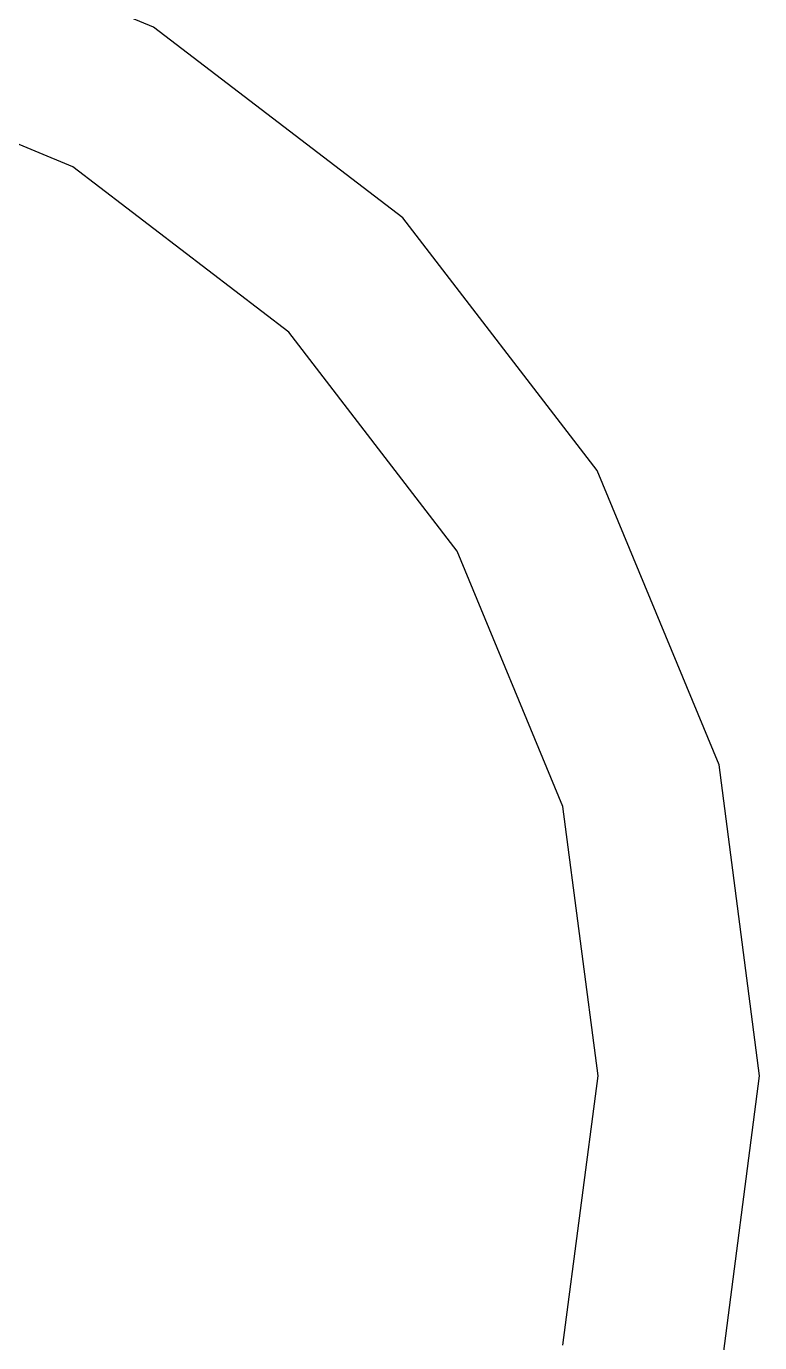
# Model space of a CAD drawing. Extents: x -1 to 1284, y 105 to 936.
# Drawn here: x 330 to 334.53, y 223.26 to 231.42 of the extents above; entities that cross this region are included whole.
import ezdxf

# ---------------------------------------------------------------- set-up
doc = ezdxf.new("R2010")
doc.units = 0

msp = doc.modelspace()

# ---------------------------------------------------------------- linework, layer by layer
for p, q in [((330.784995, 231.412182), (328.99188, 232.157374)), ((332.326908, 230.231895), (330.784995, 231.412182)), ((330.284995, 230.546156), (328.730962, 231.19199)), ((331.621319, 229.523241), (330.284995, 230.546156)), ((333.530182, 228.666995), (332.326908, 230.231895)), ((332.664156, 228.166995), (331.621319, 229.523241)), ((334.283788, 226.84248), (333.530182, 228.666995)), ((333.317282, 226.585749), (332.664156, 228.166995)), ((334.53499, 224.917), (334.283788, 226.84248)), ((333.53499, 224.917), (333.317282, 226.585749)), ((333.317282, 223.248251), (333.53499, 224.917)), ((334.283788, 222.99152), (334.53499, 224.917))]:
    msp.add_line(p, q)

doc.saveas('drawing.dxf')
